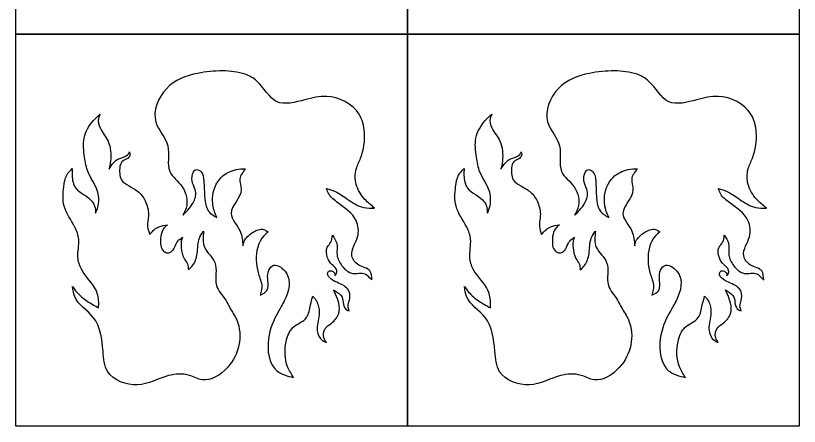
# Model space of a CAD drawing. Header units: millimetres. Extents: x 212 to 5793, y -739 to 2772.
# Drawn here: x 1824.8 to 2214.6, y 836 to 1040.1 of the extents above; entities that cross this region are included whole.
import ezdxf

# ---------------------------------------------------------------- set-up
doc = ezdxf.new("R2010")
doc.units = ezdxf.units.MM
doc.layers.add('Layer5', color=3, linetype='Continuous')
doc.layers.add('Layer6', color=1, linetype='Continuous')

msp = doc.modelspace()

# ---------------------------------------------------------------- linework, layer by layer
at = {"layer": 'Layer5'}
for points in [[(1824.85, 1225.74), (2019.73, 1225.74), (2019.73, 1030.86), (1824.85, 1030.86)], [(2019.73, 1225.74), (2214.61, 1225.74), (2214.61, 1030.86), (2019.73, 1030.86)]]:
    msp.add_lwpolyline(points, close=True, dxfattribs=at)
at = {"layer": 'Layer6'}
for points in [[(1824.85, 1030.86), (2019.73, 1030.86), (2019.73, 835.98), (1824.85, 835.98)], [(2019.73, 1030.86), (2214.61, 1030.86), (2214.61, 835.98), (2019.73, 835.98)]]:
    msp.add_lwpolyline(points, close=True, dxfattribs=at)
for points, knots in [([(1979.47, 954.1), (1979.82, 953.13), (1980.87, 950.2), (1986.84, 945.67), (1994.81, 940.51), (1995.84, 930.9), (1992.84, 925.72), (1991.21, 920.36), (1995.19, 915.31), (2001.73, 914.47), (2001.96, 910.43), (2002.06, 908.72), (2001.7, 909.06), (2000.58, 910.12), (1997.95, 912.99), (1991.94, 910.79), (1986.91, 915.45), (1983.98, 920.96), (1985.31, 926.73), (1983.29, 929.68), (1982.42, 930.96), (1982.3, 929.71), (1982.06, 927.45), (1978.86, 924.64), (1979.6, 919.95), (1981.71, 916.49), (1984.13, 914.8), (1984.92, 912.43), (1984.08, 911.34), (1983.65, 910.77), (1983.69, 911.09), (1983.77, 911.85), (1982.84, 913.06), (1980.92, 913.66), (1979.31, 911.35), (1983.13, 907.48), (1987.7, 906.83), (1991.38, 902.71), (1991.09, 898.98), (1989.9, 895.9), (1990.49, 894.17), (1990.75, 893.41), (1990.31, 893.54), (1988.8, 893.97), (1987.51, 896.76), (1987.76, 900.66), (1984.89, 902.66), (1983.27, 903.61), (1982.93, 903.8), (1983.27, 903.08), (1984.3, 900.91), (1985.82, 897.13), (1986.17, 891.51), (1982.57, 887.41), (1978.17, 884.91), (1977.51, 880.42), (1978.89, 878.41), (1979.39, 877.69), (1978.67, 878), (1976.32, 879.02), (1973.79, 884.41), (1976.18, 890.44), (1975.61, 896.03), (1974.11, 899.11), (1973.03, 900.28), (1972.63, 900.71), (1972.22, 899.28), (1971.2, 895.76), (1970.39, 888.73), (1962.01, 886.11), (1958.38, 876.66), (1958.64, 867.29), (1961.97, 861.95), (1963.07, 860.2), (1959.98, 861), (1951.27, 863.26), (1949.02, 879.52), (1953.99, 890.78), (1960.04, 900.51), (1963.09, 911.51), (1952.86, 917.74), (1949.96, 912.42), (1950.25, 908.34), (1950.77, 903.22), (1947.78, 901.84), (1946.42, 901.22), (1946.91, 902.93), (1947.71, 905.76), (1946.3, 909.47), (1945.08, 913.45), (1943.85, 920.6), (1945.6, 928.65), (1949.6, 932.06), (1950.35, 932.7), (1949.65, 933.16), (1947.37, 934.64), (1943.28, 932.86), (1940.25, 930.53), (1938.31, 928.18), (1937.99, 926.44), (1937.84, 925.64), (1937.67, 928.12), (1937.29, 933.92), (1928.15, 942.62), (1938.97, 950.98), (1935.35, 959.27), (1937.85, 962.39), (1939.16, 964.03), (1937.61, 963.96), (1933.27, 963.78), (1925.51, 959.94), (1922.08, 950.89), (1923.18, 943.8), (1924.49, 940.77), (1924.94, 939.75), (1923.28, 940.73), (1919.64, 942.88), (1918.69, 950.34), (1918.6, 956.6), (1918.11, 962.14), (1914.14, 964.52), (1911.03, 958.17), (1915.68, 953.02), (1912.77, 945.61), (1909.66, 942.57), (1907.93, 940.88), (1908.58, 942.05), (1910.96, 946.36), (1909.05, 955.64), (1898.74, 962.42), (1903.09, 976.38), (1890.9, 987.52), (1898.31, 1006.06), (1913.73, 1011.74), (1927.34, 1012.97), (1937.73, 1012.02), (1947.31, 1006.74), (1953.17, 994.06), (1968.04, 998.14), (1981.58, 1001.57), (1995.81, 994.7), (1999.13, 980.97), (1997.7, 971.38), (1993.58, 963.45), (1993.57, 955.64), (1997.8, 949), (2001.67, 945.83), (2003.33, 944.47), (2001.51, 944.42), (1996.68, 944.28), (1990.36, 948.47), (1984.77, 952.59), (1980.91, 953.69), (1979.47, 954.1)], [0, 0, 0, 0, 3.072486, 9.197149, 21.799049, 30.021888, 34.829393, 39.9057, 45.553081, 51.826631, 56.461443, 56.461443, 56.461443, 57.968719, 61.11769, 67.302193, 73.716346, 79.633764, 85.492701, 89.970996, 89.970996, 89.970996, 93.603183, 96.541598, 101.837559, 105.84709, 108.665131, 110.511638, 112.533731, 112.533731, 112.533731, 113.450639, 114.758088, 116.827865, 118.304099, 121.712685, 129.644199, 132.785425, 137.082883, 140.067546, 142.398173, 142.398173, 142.398173, 143.739506, 147.004677, 150.45847, 154.976086, 156.157684, 156.157684, 156.157684, 158.559259, 163.343773, 168.42558, 174.44057, 178.55227, 183.202547, 185.798336, 185.798336, 185.798336, 188.098609, 193.395166, 201.397134, 206.75159, 209.773097, 211.511123, 211.511123, 211.511123, 216.019868, 222.665972, 230.765875, 238.705057, 251.24496, 257.396276, 257.396276, 257.396276, 266.422702, 282.860643, 296.915337, 303.590464, 318.04536, 324.930292, 328.810709, 332.964546, 337.90583, 341.999898, 341.999898, 341.999898, 347.15793, 350.53826, 353.587937, 359.675766, 372.414278, 375.362077, 375.362077, 375.362077, 377.806496, 383.233509, 386.752016, 389.621977, 392.01711, 392.01711, 392.01711, 399.446712, 409.37869, 422.234187, 427.525277, 433.335151, 433.335151, 433.335151, 437.981327, 446.36152, 457.604528, 464.17327, 467.508391, 467.508391, 467.508391, 473.022093, 479.594523, 488.122623, 492.823894, 495.247597, 499.370353, 507.7839, 513.6121, 520.909844, 520.909844, 520.909844, 524.867171, 535.558507, 545.415968, 558.122436, 571.486941, 588.80079, 606.123052, 618.61355, 629.975141, 636.618236, 650.989013, 664.889712, 675.77855, 694.287696, 703.51582, 716.566249, 722.47082, 730.12088, 738.690923, 745.124007, 745.124007, 745.124007, 750.511271, 759.362686, 766.859454, 771.30878, 771.30878, 771.30878, 771.30878]), ([(2174.35, 954.1), (2174.7, 953.13), (2175.75, 950.2), (2181.72, 945.67), (2189.69, 940.51), (2190.72, 930.9), (2187.72, 925.72), (2186.09, 920.36), (2190.07, 915.31), (2196.61, 914.47), (2196.84, 910.43), (2196.94, 908.72), (2196.58, 909.06), (2195.46, 910.12), (2192.83, 912.99), (2186.82, 910.79), (2181.79, 915.45), (2178.86, 920.96), (2180.19, 926.73), (2178.17, 929.68), (2177.3, 930.96), (2177.18, 929.71), (2176.95, 927.45), (2173.74, 924.64), (2174.48, 919.95), (2176.59, 916.49), (2179.01, 914.8), (2179.8, 912.43), (2178.96, 911.34), (2178.53, 910.77), (2178.57, 911.09), (2178.65, 911.85), (2177.72, 913.06), (2175.8, 913.66), (2174.19, 911.35), (2178.01, 907.48), (2182.58, 906.83), (2186.26, 902.71), (2185.97, 898.98), (2184.78, 895.9), (2185.37, 894.17), (2185.63, 893.41), (2185.19, 893.54), (2183.68, 893.97), (2182.39, 896.76), (2182.64, 900.66), (2179.77, 902.66), (2178.15, 903.61), (2177.81, 903.8), (2178.15, 903.08), (2179.18, 900.91), (2180.7, 897.13), (2181.05, 891.51), (2177.45, 887.41), (2173.05, 884.91), (2172.39, 880.42), (2173.77, 878.41), (2174.27, 877.69), (2173.56, 878), (2171.2, 879.02), (2168.67, 884.41), (2171.06, 890.44), (2170.49, 896.03), (2168.99, 899.11), (2167.91, 900.28), (2167.51, 900.71), (2167.1, 899.28), (2166.08, 895.76), (2165.27, 888.73), (2156.89, 886.11), (2153.26, 876.66), (2153.52, 867.29), (2156.85, 861.95), (2157.95, 860.2), (2154.86, 861), (2146.15, 863.26), (2143.9, 879.52), (2148.87, 890.78), (2154.92, 900.51), (2157.97, 911.51), (2147.74, 917.74), (2144.84, 912.42), (2145.13, 908.34), (2145.65, 903.22), (2142.66, 901.84), (2141.3, 901.22), (2141.79, 902.93), (2142.59, 905.76), (2141.18, 909.47), (2139.96, 913.45), (2138.73, 920.6), (2140.48, 928.65), (2144.48, 932.06), (2145.23, 932.7), (2144.53, 933.16), (2142.25, 934.64), (2138.16, 932.86), (2135.13, 930.53), (2133.19, 928.18), (2132.87, 926.44), (2132.72, 925.64), (2132.55, 928.12), (2132.17, 933.92), (2123.03, 942.62), (2133.85, 950.98), (2130.23, 959.27), (2132.73, 962.39), (2134.04, 964.03), (2132.49, 963.96), (2128.15, 963.78), (2120.39, 959.94), (2116.96, 950.89), (2118.06, 943.8), (2119.37, 940.77), (2119.82, 939.75), (2118.16, 940.73), (2114.52, 942.88), (2113.57, 950.34), (2113.48, 956.6), (2112.99, 962.14), (2109.02, 964.52), (2105.91, 958.17), (2110.56, 953.02), (2107.65, 945.61), (2104.54, 942.57), (2102.81, 940.88), (2103.46, 942.05), (2105.84, 946.36), (2103.93, 955.64), (2093.62, 962.42), (2097.97, 976.38), (2085.78, 987.52), (2093.19, 1006.06), (2108.61, 1011.74), (2122.22, 1012.97), (2132.61, 1012.02), (2142.19, 1006.74), (2148.05, 994.06), (2162.92, 998.14), (2176.46, 1001.57), (2190.69, 994.7), (2194.01, 980.97), (2192.58, 971.38), (2188.46, 963.45), (2188.45, 955.64), (2192.68, 949), (2196.55, 945.83), (2198.21, 944.47), (2196.39, 944.42), (2191.56, 944.28), (2185.24, 948.47), (2179.65, 952.59), (2175.79, 953.69), (2174.35, 954.1)], [0, 0, 0, 0, 3.072486, 9.197149, 21.799049, 30.021888, 34.829393, 39.9057, 45.553081, 51.826631, 56.461443, 56.461443, 56.461443, 57.968719, 61.11769, 67.302193, 73.716346, 79.633764, 85.492701, 89.970996, 89.970996, 89.970996, 93.603183, 96.541598, 101.837559, 105.84709, 108.665131, 110.511638, 112.533731, 112.533731, 112.533731, 113.450639, 114.758088, 116.827865, 118.304099, 121.712685, 129.644199, 132.785425, 137.082883, 140.067546, 142.398173, 142.398173, 142.398173, 143.739506, 147.004677, 150.45847, 154.976086, 156.157684, 156.157684, 156.157684, 158.559259, 163.343773, 168.42558, 174.44057, 178.55227, 183.202547, 185.798336, 185.798336, 185.798336, 188.098609, 193.395166, 201.397134, 206.75159, 209.773097, 211.511123, 211.511123, 211.511123, 216.019868, 222.665972, 230.765875, 238.705057, 251.24496, 257.396276, 257.396276, 257.396276, 266.422702, 282.860643, 296.915337, 303.590464, 318.04536, 324.930292, 328.810709, 332.964546, 337.90583, 341.999898, 341.999898, 341.999898, 347.15793, 350.53826, 353.587937, 359.675766, 372.414278, 375.362077, 375.362077, 375.362077, 377.806496, 383.233509, 386.752016, 389.621977, 392.01711, 392.01711, 392.01711, 399.446712, 409.37869, 422.234187, 427.525277, 433.335151, 433.335151, 433.335151, 437.981327, 446.36152, 457.604528, 464.17327, 467.508391, 467.508391, 467.508391, 473.022093, 479.594523, 488.122623, 492.823894, 495.247597, 499.370353, 507.7839, 513.6121, 520.909844, 520.909844, 520.909844, 524.867171, 535.558507, 545.415968, 558.122436, 571.486941, 588.80079, 606.123052, 618.61355, 629.975141, 636.618236, 650.989013, 664.889712, 675.77855, 694.287696, 703.51582, 716.566249, 722.47082, 730.12088, 738.690923, 745.124007, 745.124007, 745.124007, 750.511271, 759.362686, 766.859454, 771.30878, 771.30878, 771.30878, 771.30878]), ([(1918.33, 933.02), (1917.54, 931.9), (1915.22, 928.59), (1915.69, 922.27), (1913.8, 916.6), (1911.51, 914.47), (1910.77, 913.78), (1910.7, 914.81), (1910.55, 916.92), (1907.82, 919.99), (1907.16, 924.33), (1906.96, 928.05), (1907.73, 929.6), (1907.89, 929.91), (1907.02, 929.37), (1905.01, 928.1), (1904.12, 925.13), (1902.74, 922.99), (1900.92, 921.93), (1898.73, 922.51), (1897.1, 924.63), (1896.67, 928.88), (1897.32, 933.61), (1899.8, 935.7), (1900.39, 936.19), (1898.92, 935.95), (1896.62, 935.58), (1893.57, 933.77), (1892.3, 932.21), (1891.57, 931.31), (1891.07, 932.63), (1889.93, 935.62), (1891.4, 941.07), (1890.12, 947.24), (1886.46, 952.69), (1881.54, 955.23), (1877.19, 957.75), (1876.35, 962.61), (1876.62, 967.99), (1880.8, 968.79), (1881.85, 970.9), (1881.55, 972.01), (1881.43, 972.47), (1881.21, 971.94), (1880.38, 969.99), (1876.62, 969.5), (1873.28, 967.14), (1872, 964.92), (1871.35, 963.8), (1871.61, 965.12), (1872.5, 969.68), (1871.99, 977.5), (1866.89, 983.1), (1865.35, 988.37), (1866.5, 990.52), (1866.85, 991.18), (1865.71, 990.15), (1862.15, 986.91), (1857.81, 979.55), (1859.03, 970.36), (1860.45, 961.26), (1866.01, 954.44), (1866.51, 946.76), (1865.08, 943.14), (1864.57, 941.85), (1864.53, 943.09), (1864.41, 947.08), (1859.5, 950.78), (1853.79, 954.19), (1852.76, 959.66), (1852.94, 962.97), (1853.01, 964.1), (1851.99, 963.07), (1849.53, 960.61), (1848.57, 953.82), (1847.85, 944.4), (1853.89, 936.83), (1857.13, 928.16), (1855.02, 920.9), (1857.85, 911.67), (1865.04, 905.9), (1866.28, 898.44), (1866.1, 895.49), (1866.06, 894.85), (1864.16, 895.91), (1860.23, 898.08), (1855.8, 901.71), (1853.79, 904.53), (1853.12, 905.45), (1853.36, 903.71), (1854.23, 897.29), (1866.47, 890.42), (1868.2, 875.79), (1869.28, 860.29), (1886.33, 853.91), (1898.62, 861.65), (1910.27, 862.51), (1919.74, 856.89), (1931.08, 864.35), (1936.95, 875.97), (1936.33, 887.6), (1931.59, 894.08), (1928.87, 900.08), (1922.53, 906.2), (1926.48, 917.53), (1917.35, 924.12), (1918.01, 930.18), (1918.33, 933.02)], [0, 0, 0, 0, 4.024491, 11.86866, 18.136822, 21.160105, 21.160105, 21.160105, 24.171123, 27.342608, 32.927012, 37.03424, 38.088121, 38.088121, 38.088121, 41.072411, 45.012914, 46.949736, 48.628143, 50.956682, 53.000641, 56.284729, 63.582604, 65.865918, 65.865918, 65.865918, 70.268284, 72.812128, 76.268751, 76.268751, 76.268751, 80.41007, 85.672157, 92.517906, 98.793196, 104.493575, 109.315472, 112.588027, 119.096814, 121.958104, 123.961647, 125.344638, 125.344638, 125.344638, 126.986768, 131.488936, 135.229789, 139.073793, 139.073793, 139.073793, 143.133415, 153.10515, 160.7662, 165.748079, 167.944681, 167.944681, 167.944681, 172.591061, 182.426701, 191.888451, 199.647224, 209.753181, 217.20994, 221.364267, 221.364267, 221.364267, 224.98148, 232.974508, 237.900246, 244.552832, 247.969377, 247.969377, 247.969377, 252.197804, 258.166663, 267.825784, 279.538265, 285.881048, 294.824439, 301.065463, 313.774181, 320.730363, 322.659004, 322.659004, 322.659004, 329.180557, 336.136483, 339.554858, 339.554858, 339.554858, 344.689791, 358.50005, 376.03917, 386.475731, 402.62958, 418.763299, 429.074629, 435.85994, 449.816156, 462.33444, 474.915155, 481.962533, 486.074747, 494.769434, 506.217348, 515.333685, 523.420182, 523.420182, 523.420182, 523.420182]), ([(2113.21, 933.02), (2112.42, 931.9), (2110.1, 928.59), (2110.57, 922.27), (2108.68, 916.6), (2106.39, 914.47), (2105.65, 913.78), (2105.58, 914.81), (2105.43, 916.92), (2102.7, 919.99), (2102.04, 924.33), (2101.84, 928.05), (2102.61, 929.6), (2102.77, 929.91), (2101.9, 929.37), (2099.89, 928.1), (2099, 925.13), (2097.62, 922.99), (2095.81, 921.93), (2093.61, 922.51), (2091.98, 924.63), (2091.55, 928.88), (2092.2, 933.61), (2094.68, 935.7), (2095.27, 936.19), (2093.8, 935.95), (2091.5, 935.58), (2088.45, 933.77), (2087.18, 932.21), (2086.45, 931.31), (2085.95, 932.63), (2084.81, 935.62), (2086.28, 941.07), (2085, 947.24), (2081.34, 952.69), (2076.42, 955.23), (2072.07, 957.75), (2071.23, 962.61), (2071.5, 967.99), (2075.68, 968.79), (2076.73, 970.9), (2076.43, 972.01), (2076.31, 972.47), (2076.09, 971.94), (2075.26, 969.99), (2071.5, 969.5), (2068.16, 967.14), (2066.88, 964.92), (2066.23, 963.8), (2066.49, 965.12), (2067.38, 969.68), (2066.87, 977.5), (2061.77, 983.1), (2060.23, 988.37), (2061.38, 990.52), (2061.73, 991.18), (2060.59, 990.15), (2057.03, 986.91), (2052.69, 979.55), (2053.91, 970.36), (2055.33, 961.26), (2060.89, 954.44), (2061.39, 946.76), (2059.96, 943.14), (2059.45, 941.85), (2059.41, 943.09), (2059.29, 947.08), (2054.38, 950.78), (2048.67, 954.19), (2047.64, 959.66), (2047.82, 962.97), (2047.89, 964.1), (2046.87, 963.07), (2044.41, 960.61), (2043.45, 953.82), (2042.73, 944.4), (2048.77, 936.83), (2052.01, 928.16), (2049.9, 920.9), (2052.73, 911.67), (2059.92, 905.9), (2061.16, 898.44), (2060.98, 895.49), (2060.94, 894.85), (2059.04, 895.91), (2055.11, 898.08), (2050.68, 901.71), (2048.67, 904.53), (2048, 905.45), (2048.24, 903.71), (2049.11, 897.29), (2061.35, 890.42), (2063.08, 875.79), (2064.16, 860.29), (2081.21, 853.91), (2093.5, 861.65), (2105.15, 862.51), (2114.62, 856.89), (2125.96, 864.35), (2131.83, 875.97), (2131.21, 887.6), (2126.47, 894.08), (2123.75, 900.08), (2117.41, 906.2), (2121.36, 917.53), (2112.23, 924.12), (2112.89, 930.18), (2113.21, 933.02)], [0, 0, 0, 0, 4.024491, 11.86866, 18.136822, 21.160105, 21.160105, 21.160105, 24.171123, 27.342608, 32.927012, 37.03424, 38.088121, 38.088121, 38.088121, 41.072411, 45.012914, 46.949736, 48.628143, 50.956682, 53.000641, 56.284729, 63.582604, 65.865918, 65.865918, 65.865918, 70.268284, 72.812128, 76.268751, 76.268751, 76.268751, 80.41007, 85.672157, 92.517906, 98.793196, 104.493575, 109.315472, 112.588027, 119.096814, 121.958104, 123.961647, 125.344638, 125.344638, 125.344638, 126.986768, 131.488936, 135.229789, 139.073793, 139.073793, 139.073793, 143.133415, 153.10515, 160.7662, 165.748079, 167.944681, 167.944681, 167.944681, 172.591061, 182.426701, 191.888451, 199.647224, 209.753181, 217.20994, 221.364267, 221.364267, 221.364267, 224.98148, 232.974508, 237.900246, 244.552832, 247.969377, 247.969377, 247.969377, 252.197804, 258.166663, 267.825784, 279.538265, 285.881048, 294.824439, 301.065463, 313.774181, 320.730363, 322.659004, 322.659004, 322.659004, 329.180557, 336.136483, 339.554858, 339.554858, 339.554858, 344.689791, 358.50005, 376.03917, 386.475731, 402.62958, 418.763299, 429.074629, 435.85994, 449.816156, 462.33444, 474.915155, 481.962533, 486.074747, 494.769434, 506.217348, 515.333685, 523.420182, 523.420182, 523.420182, 523.420182])]:
    msp.add_open_spline(points, degree=3, knots=knots, dxfattribs=at)

doc.saveas('drawing.dxf')
